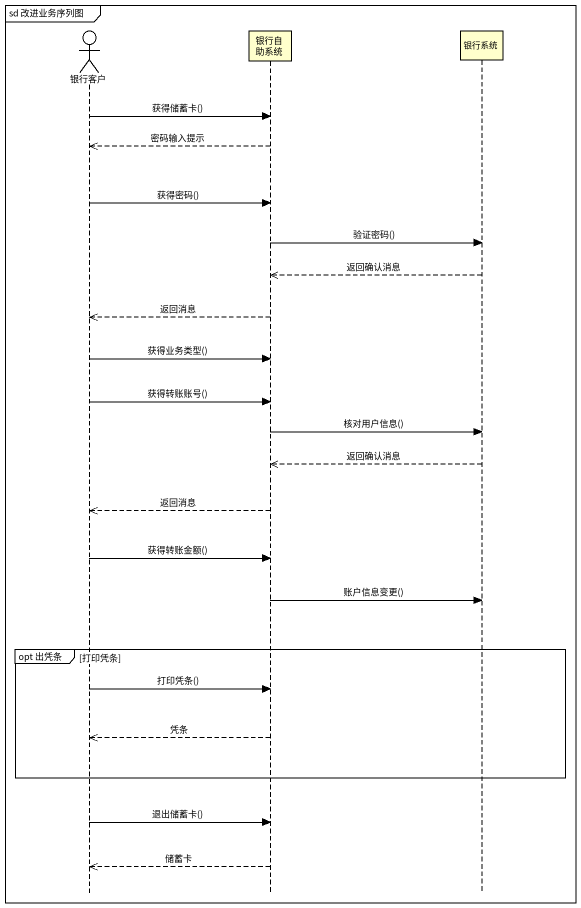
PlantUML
@startuml
mainframe sd 改进业务序列图
hide footbox
actor 银行客户
participant 银行自助系统
participant 银行系统

银行客户 -> 银行自助系统 : 获得储蓄卡()
银行自助系统 -->> 银行客户 : 密码输入提示
银行客户 -> 银行自助系统 : 获得密码()
银行自助系统 -> 银行系统 : 验证密码()
银行系统 -->> 银行自助系统 : 返回确认消息
银行自助系统 -->> 银行客户 : 返回消息
银行客户 -> 银行自助系统 : 获得业务类型()
银行客户 -> 银行自助系统 : 获得转账账号()
银行自助系统 -> 银行系统 : 核对用户信息()
银行系统 -->> 银行自助系统 : 返回确认消息
银行自助系统 -->> 银行客户 : 返回消息
银行客户 -> 银行自助系统 : 获得转账金额()
银行自助系统 -> 银行系统 : 账户信息变更()
group opt 出凭条 [打印凭条]
  银行客户 -> 银行自助系统 : 打印凭条()
  银行自助系统 -->> 银行客户 : 凭条
end
银行客户 -> 银行自助系统 : 退出储蓄卡()
银行自助系统 -->> 银行客户 : 储蓄卡
@enduml
